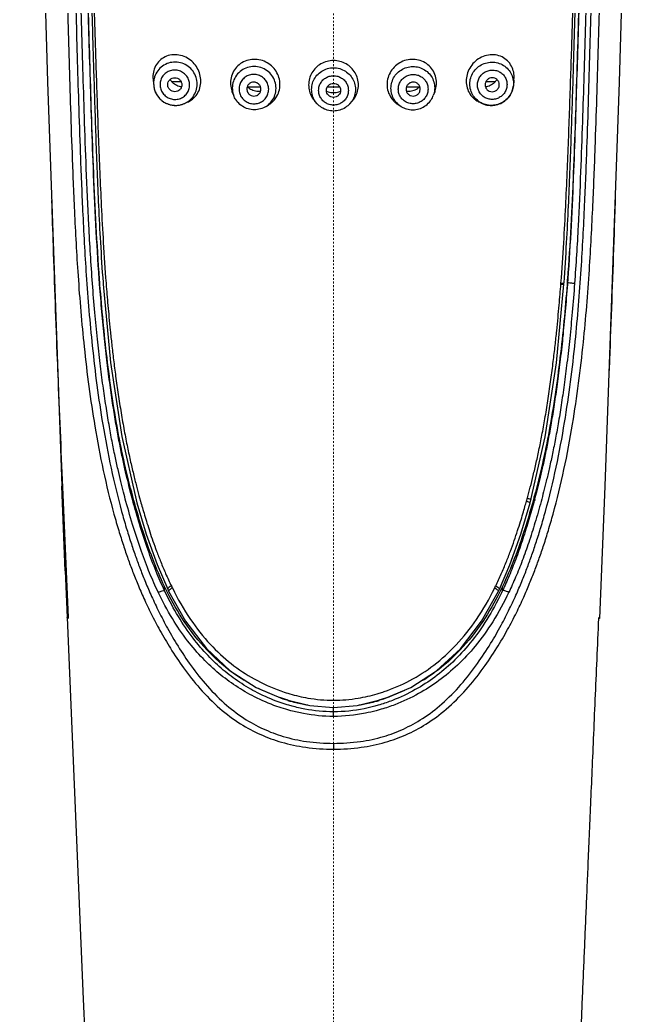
# Model space of a CAD drawing. Header units: millimetres. Extents: x 3631 to 3841, y 294 to 591.
# Drawn here: x 3759.5 to 3793.7, y 419.2 to 474.1 of the extents above; entities that cross this region are included whole.
import ezdxf

# ---------------------------------------------------------------- set-up
doc = ezdxf.new("R2010")
doc.units = ezdxf.units.MM
doc.header["$LTSCALE"] = 0.1
doc.linetypes.add('CENTER', pattern=[0.6, 0.375, -0.075, 0.075, -0.075])
for name, color, linetype in [('DIM', 3, 'Continuous'), ('HP66100-001', 7, 'Continuous'), ('HP66100-003', 7, 'Continuous'), ('HP66100-004', 7, 'Continuous'), ('HP66100-005', 7, 'Continuous')]:
    doc.layers.add(name, color=color, linetype=linetype)

msp = doc.modelspace()

# ---------------------------------------------------------------- linework, layer by layer
at = {"layer": 'DIM', "color": 1, "linetype": 'CENTER', "lineweight": 0}
msp.add_line((3776.784, 542.678), (3776.784, 346.569), dxfattribs=at)
at = {"layer": 'HP66100-001', "color": 7, "linetype": 'Continuous'}
for p, q in [((3791.776, 448.394), (3792.572, 470.684)), ((3763.869, 459.609), (3763.854, 459.818)), ((3763.885, 459.61), (3763.87, 459.819)), ((3763.87, 459.609), (3763.87, 459.819)), ((3789.693, 459.819), (3789.678, 459.61)), ((3789.693, 459.609), (3789.693, 459.819)), ((3789.709, 459.818), (3789.693, 459.609)), ((3763.876, 459.52), (3763.87, 459.609)), ((3763.888, 459.578), (3763.885, 459.61)), ((3763.892, 459.519), (3763.888, 459.578)), ((3789.675, 459.578), (3789.671, 459.519)), ((3789.678, 459.61), (3789.675, 459.578)), ((3789.693, 459.609), (3789.686, 459.52)), ((3761.976, 443.716), (3761.787, 448.395)), ((3761.829, 448.342), (3762.139, 441.136)), ((3791.48, 441.091), (3791.776, 448.394)), ((3765.763, 447.608), (3765.703, 447.828)), ((3787.861, 447.828), (3787.8, 447.607)), ((3787.86, 447.608), (3787.859, 447.828)), ((3765.752, 447.423), (3765.702, 447.607)), ((3765.81, 447.439), (3765.763, 447.608)), ((3787.8, 447.607), (3787.754, 447.439)), ((3787.861, 447.607), (3787.811, 447.423)), ((3761.976, 443.716), (3762.081, 441.133)), ((3767.549, 442.667), (3767.458, 442.855)), ((3767.458, 442.623), (3767.458, 442.855)), ((3786.105, 442.855), (3786.014, 442.667)), ((3786.105, 442.623), (3786.105, 442.855)), ((3767.513, 442.507), (3767.458, 442.623)), ((3767.605, 442.555), (3767.549, 442.667)), ((3786.014, 442.667), (3785.958, 442.554)), ((3786.105, 442.623), (3786.049, 442.506)), ((3762.139, 441.136), (3762.141, 441.08)), ((3791.422, 441.092), (3791.424, 441.149)), ((3772.869, 437.112), (3772.639, 437.223)), ((3774.322, 436.298), (3774.221, 436.328)), ((3774.388, 436.515), (3774.281, 436.545)), ((3774.495, 436.249), (3774.322, 436.298)), ((3774.436, 436.502), (3774.388, 436.515)), ((3776.781, 435.683), (3776.781, 436.179)), ((3779.248, 436.3), (3779.063, 436.248)), ((3779.175, 436.515), (3779.127, 436.502)), ((3779.281, 436.545), (3779.175, 436.515)), ((3779.345, 436.329), (3779.248, 436.3)), ((3774.426, 435.997), (3774.153, 436.074)), ((3779.418, 436.076), (3779.136, 435.997)), ((3776.781, 434.197), (3776.781, 433.878))]:
    msp.add_line(p, q, dxfattribs=at)
for points in [[(3759.475, 531.679), (3759.862, 512.686), (3760.369, 492.246), (3760.99, 470.7), (3761.787, 448.395)], [(3792.572, 470.684), (3793.194, 492.234), (3793.7, 512.671)], [(3762.081, 441.133), (3762.972, 420.078), (3763.973, 398.22), (3764.941, 378.72), (3765.801, 362.753)]]:
    msp.add_lwpolyline(points, dxfattribs=at)
for points, start_tangent, end_tangent in [([(3761.487, 529.774), (3761.462, 526.938), (3761.446, 524.329), (3761.437, 521.923), (3761.433, 519.703), (3761.434, 517.663), (3761.438, 515.792), (3761.445, 513.989), (3761.455, 512.139), (3761.467, 510.395), (3761.48, 508.754), (3761.495, 507.141), (3761.512, 505.497), (3761.531, 503.779), (3761.553, 502.004), (3761.576, 500.244), (3761.602, 498.449), (3761.633, 496.47), (3761.669, 494.277), (3761.709, 492.014), (3761.751, 489.811), (3761.793, 487.728), (3761.84, 485.509), (3761.898, 482.979), (3761.965, 480.187), (3762.039, 477.3), (3762.108, 474.661), (3762.177, 472.159), (3762.254, 469.583), (3762.35, 466.768), (3762.482, 463.577), (3762.683, 460.006), (3763.02, 456.073), (3763.609, 451.7), (3764.665, 446.848)], (-0.009659, -0.999953), (0.266154, -0.963931)), ([(3761.901, 529.692), (3761.883, 526.855), (3761.872, 524.246), (3761.867, 521.84), (3761.867, 519.62), (3761.872, 517.58), (3761.879, 515.711), (3761.888, 513.908), (3761.901, 512.059), (3761.914, 510.316), (3761.929, 508.677), (3761.945, 507.064), (3761.963, 505.422), (3761.983, 503.705), (3762.006, 501.932), (3762.031, 500.175), (3762.057, 498.383), (3762.088, 496.406), (3762.125, 494.216), (3762.165, 491.957), (3762.207, 489.757), (3762.249, 487.678), (3762.297, 485.463), (3762.355, 482.938), (3762.422, 480.152), (3762.495, 477.27), (3762.565, 474.636), (3762.633, 472.141), (3762.71, 469.571), (3762.805, 466.765), (3762.936, 463.585), (3763.135, 460.031), (3763.468, 456.126), (3764.049, 451.793), (3765.086, 447)], (-0.007497, -0.999972), (0.264755, -0.964316)), ([(3788.477, 447), (3789.533, 451.91), (3790.121, 456.379), (3790.449, 460.356), (3790.641, 463.911), (3790.768, 467.055), (3790.861, 469.831), (3790.935, 472.367), (3791.003, 474.818), (3791.072, 477.441), (3791.146, 480.369), (3791.214, 483.22), (3791.272, 485.744), (3791.318, 487.924), (3791.36, 490.013), (3791.402, 492.214), (3791.442, 494.453), (3791.478, 496.619), (3791.509, 498.605), (3791.536, 500.423), (3791.56, 502.214), (3791.583, 504.011), (3791.603, 505.75), (3791.621, 507.41), (3791.637, 509.007), (3791.651, 510.592), (3791.663, 512.255), (3791.675, 514.012), (3791.684, 515.776), (3791.691, 517.639), (3791.695, 519.67), (3791.695, 521.881), (3791.69, 524.275), (3791.679, 526.871), (3791.661, 529.692)], (0.264763, 0.964313), (-0.007497, 0.999972)), ([(3788.898, 446.848), (3789.973, 451.818), (3790.57, 456.329), (3790.901, 460.332), (3791.095, 463.905), (3791.223, 467.06), (3791.316, 469.843), (3791.392, 472.386), (3791.459, 474.843), (3791.528, 477.471), (3791.603, 480.405), (3791.671, 483.262), (3791.729, 485.79), (3791.775, 487.974), (3791.817, 490.067), (3791.858, 492.272), (3791.898, 494.514), (3791.933, 496.683), (3791.964, 498.672), (3791.99, 500.493), (3792.013, 502.286), (3792.035, 504.085), (3792.054, 505.825), (3792.071, 507.487), (3792.085, 509.085), (3792.098, 510.671), (3792.108, 512.335), (3792.118, 514.093), (3792.125, 515.858), (3792.129, 517.721), (3792.13, 519.753), (3792.126, 521.964), (3792.116, 524.358), (3792.1, 526.954), (3792.076, 529.774)], (0.266158, 0.96393), (-0.009659, 0.999953)), ([(3763.48, 459.576), (3763.279, 462.795), (3763.138, 465.922), (3763.036, 468.781), (3762.953, 471.418), (3762.878, 473.959), (3762.806, 476.488), (3762.739, 479.025), (3762.675, 481.556), (3762.617, 484.033), (3762.562, 486.522), (3762.507, 489.183), (3762.452, 492.089), (3762.397, 495.286), (3762.344, 498.818), (3762.294, 502.727), (3762.252, 507.008), (3762.223, 511.643), (3762.212, 516.675), (3762.224, 522.146), (3762.267, 528.101)], (-0.07364, 0.997285), (0.009697, 0.999953)), ([(3791.296, 528.101), (3791.339, 522.082), (3791.351, 516.556), (3791.339, 511.478), (3791.309, 506.803), (3791.266, 502.489), (3791.215, 498.555), (3791.161, 495.001), (3791.105, 491.787), (3791.049, 488.869), (3790.994, 486.201), (3790.938, 483.702), (3790.879, 481.209), (3790.815, 478.672), (3790.746, 476.126), (3790.674, 473.594), (3790.599, 471.079), (3790.517, 468.503), (3790.417, 465.744), (3790.281, 462.745), (3790.083, 459.576)], (0.009697, -0.999953), (-0.07364, -0.997285)), ([(3763.854, 459.818), (3763.669, 462.827), (3763.529, 465.957), (3763.427, 468.821), (3763.343, 471.462), (3763.268, 474.008), (3763.197, 476.541), (3763.129, 479.083), (3763.066, 481.618), (3763.008, 484.099), (3762.952, 486.592), (3762.898, 489.257), (3762.842, 492.167), (3762.788, 495.368), (3762.734, 498.904), (3762.685, 502.818), (3762.643, 507.104), (3762.613, 511.745), (3762.602, 516.782), (3762.602, 516.852)], (-0.07178, 0.99742), (0.000002, 1)), ([(3790.96, 516.852), (3790.96, 516.663), (3790.948, 511.58), (3790.918, 506.899), (3790.875, 502.58), (3790.824, 498.641), (3790.77, 495.083), (3790.715, 491.865), (3790.659, 488.942), (3790.603, 486.271), (3790.547, 483.767), (3790.488, 481.271), (3790.424, 478.73), (3790.356, 476.179), (3790.284, 473.642), (3790.209, 471.123), (3790.127, 468.542), (3790.027, 465.779), (3789.891, 462.777), (3789.709, 459.818)], (0.000002, -1), (-0.07178, -0.997421)), ([(3763.87, 459.819), (3763.685, 462.743), (3763.548, 465.681), (3763.44, 468.615), (3763.348, 471.53), (3763.261, 474.454), (3763.177, 477.491), (3763.092, 480.756), (3763.006, 484.358), (3762.92, 488.335), (3762.837, 492.685), (3762.759, 497.406), (3762.69, 502.543), (3762.636, 508.155), (3762.608, 513.474)], (-0.073468, 0.997298), (-0.00308, 0.999995)), ([(3790.926, 508.072), (3790.872, 502.507), (3790.803, 497.366), (3790.725, 492.643), (3790.641, 488.292), (3790.555, 484.313), (3790.469, 480.709), (3790.385, 477.445), (3790.3, 474.413), (3790.214, 471.497), (3790.121, 468.59), (3790.014, 465.664), (3789.877, 462.735), (3789.693, 459.819)], (-0.007568, -0.999971), (-0.073468, -0.997298)), ([(3761.221, 464.155), (3761.304, 461.65), (3761.533, 455.352), (3761.563, 454.591)], (0.032066, -0.999486), (0.039702, -0.999212)), ([(3792.007, 454.775), (3792.045, 455.759), (3792.281, 462.322), (3792.343, 464.219)], (0.039536, 0.999218), (0.032029, 0.999487)), ([(3765.326, 447.551), (3765.191, 448.063), (3765.044, 448.644), (3764.889, 449.301), (3764.726, 450.041), (3764.56, 450.867), (3764.392, 451.787), (3764.226, 452.806), (3764.062, 453.928), (3763.903, 455.159), (3763.751, 456.506), (3763.609, 457.976), (3763.48, 459.576)], (-0.263269, 0.964723), (-0.073634, 0.997285)), ([(3765.703, 447.608), (3765.568, 448.117), (3765.423, 448.696), (3765.269, 449.351), (3765.108, 450.088), (3764.943, 450.912), (3764.777, 451.829), (3764.611, 452.845), (3764.449, 453.966), (3764.291, 455.196), (3764.139, 456.542), (3763.999, 458.01), (3763.876, 459.52)], (-0.261663, 0.965159), (-0.074146, 0.997247)), ([(3765.703, 447.828), (3764.881, 451.456), (3764.284, 455.464), (3763.892, 459.519)], (-0.262063, 0.965051), (-0.076088, 0.997101)), ([(3789.686, 459.52), (3789.566, 458.029), (3789.427, 456.575), (3789.277, 455.24), (3789.12, 454.016), (3788.959, 452.898), (3788.795, 451.881), (3788.629, 450.959), (3788.463, 450.129), (3788.301, 449.383), (3788.145, 448.718), (3787.997, 448.128), (3787.86, 447.608)], (-0.074147, -0.997247), (-0.261663, -0.965159)), ([(3789.671, 459.519), (3789.279, 455.464), (3788.681, 451.456), (3787.861, 447.828)], (-0.076128, -0.997098), (-0.262063, -0.965051)), ([(3790.083, 459.576), (3789.955, 457.995), (3789.815, 456.54), (3789.665, 455.203), (3789.507, 453.978), (3789.345, 452.859), (3789.18, 451.839), (3789.012, 450.915), (3788.845, 450.082), (3788.681, 449.334), (3788.524, 448.666), (3788.375, 448.074), (3788.236, 447.551)], (-0.073634, -0.997285), (-0.263269, -0.964723)), ([(3790.083, 459.576), (3789.889, 459.591), (3789.746, 459.603), (3789.693, 459.609)], (-0.997301, 0.073426), (-0.664782, 0.747037)), ([(3761.563, 454.591), (3761.829, 448.342)], (0.039702, -0.999212), (0.045495, -0.998965)), ([(3761.829, 448.342), (3761.788, 448.387), (3761.788, 448.394)], (-0.855714, 0.517448), (0.045671, 0.998957)), ([(3787.92, 447.614), (3787.861, 447.607)], (-0.983834, 0.17908), (-0.568651, -0.822579)), ([(3767.108, 442.532), (3766.634, 443.598), (3766.18, 444.784), (3765.745, 446.1), (3765.326, 447.551)], (-0.432669, 0.901553), (-0.263273, 0.964721)), ([(3767.458, 442.623), (3766.993, 443.675), (3766.547, 444.851), (3766.117, 446.159), (3765.752, 447.423)], (-0.429687, 0.902978), (-0.264822, 0.964297)), ([(3767.458, 442.855), (3766.807, 444.373), (3766.226, 446.034), (3765.81, 447.439)], (-0.430899, 0.9024), (-0.268443, 0.963296)), ([(3787.754, 447.439), (3787.337, 446.034), (3786.756, 444.372), (3786.105, 442.855)], (-0.268972, -0.963148), (-0.430899, -0.9024)), ([(3787.811, 447.423), (3787.526, 446.428), (3787.185, 445.345), (3786.835, 444.353), (3786.475, 443.448), (3786.105, 442.623)], (-0.264811, -0.9643), (-0.429685, -0.902979)), ([(3788.236, 447.551), (3787.9, 446.37), (3787.554, 445.282), (3787.199, 444.282), (3786.832, 443.368), (3786.454, 442.532)], (-0.26327, -0.964722), (-0.432666, -0.901554)), ([(3764.665, 446.848), (3764.929, 445.936), (3765.184, 445.126), (3765.437, 444.388), (3765.695, 443.689), (3765.978, 442.98), (3766.315, 442.199), (3766.719, 441.346), (3767.198, 440.432), (3767.781, 439.442), (3768.505, 438.362), (3769.41, 437.225), (3770.509, 436.129), (3771.65, 435.278), (3772.762, 434.682), (3773.91, 434.264), (3775.245, 433.981), (3776.781, 433.878)], (0.266256, -0.963902), (1, -0.000035)), ([(3765.086, 447), (3765.344, 446.099), (3765.594, 445.301), (3765.841, 444.572), (3766.093, 443.883), (3766.368, 443.183), (3766.696, 442.413), (3767.089, 441.571), (3767.555, 440.669), (3768.121, 439.69), (3768.822, 438.622), (3769.695, 437.501), (3770.751, 436.421), (3771.841, 435.584), (3772.904, 434.997), (3774.005, 434.581), (3775.291, 434.3), (3776.781, 434.197)], (0.264705, -0.96433), (1, -0.000053)), ([(3776.781, 434.197), (3778.262, 434.298), (3779.541, 434.576), (3780.637, 434.987), (3781.693, 435.566), (3782.76, 436.375), (3783.812, 437.437), (3784.73, 438.608), (3785.453, 439.709), (3786.032, 440.714), (3786.502, 441.631), (3786.892, 442.472), (3787.215, 443.233), (3787.486, 443.925), (3787.734, 444.608), (3787.978, 445.328), (3788.223, 446.115), (3788.477, 447)], (1, 0.000069), (0.264705, 0.964329)), ([(3776.781, 433.878), (3778.308, 433.979), (3779.635, 434.259), (3780.778, 434.672), (3781.883, 435.259), (3782.999, 436.082), (3784.095, 437.16), (3785.047, 438.348), (3785.793, 439.46), (3786.39, 440.478), (3786.874, 441.407), (3787.275, 442.259), (3787.606, 443.03), (3787.884, 443.731), (3788.138, 444.424), (3788.388, 445.154), (3788.639, 445.951), (3788.898, 446.848)], (1, 0.000051), (0.266256, 0.963902)), ([(3767.108, 442.532), (3767.268, 442.596), (3767.394, 442.629)], (0.910108, 0.414371), (0.982269, 0.187478)), ([(3774.153, 436.074), (3773.651, 436.237), (3772.425, 436.761), (3771.386, 437.365), (3770.457, 438.056), (3769.581, 438.871), (3768.724, 439.863), (3767.888, 441.085), (3767.108, 442.532)], (-0.958939, 0.283614), (-0.432694, 0.901541)), ([(3767.394, 442.629), (3767.458, 442.623)], (0.982269, 0.187478), (0.719116, -0.69489)), ([(3774.221, 436.328), (3773.774, 436.475), (3772.593, 436.985), (3771.593, 437.572), (3770.699, 438.244), (3769.855, 439.036), (3769.027, 440.004), (3768.218, 441.199), (3767.513, 442.507)], (-0.957067, 0.289866), (-0.435797, 0.900045)), ([(3771.857, 437.661), (3771.179, 438.12), (3769.789, 439.354), (3768.543, 440.925), (3767.605, 442.555)], (-0.850141, 0.526554), (-0.446978, 0.894545)), ([(3786.049, 442.506), (3785.24, 441.027), (3784.309, 439.717), (3783.357, 438.686), (3782.373, 437.856), (3781.296, 437.16), (3780.028, 436.564), (3779.345, 436.329)], (-0.435828, -0.90003), (-0.956964, -0.290208)), ([(3786.454, 442.532), (3785.566, 440.91), (3784.604, 439.568), (3783.617, 438.511), (3782.596, 437.657), (3781.476, 436.941), (3780.16, 436.328), (3779.418, 436.076)], (-0.432734, -0.901521), (-0.958696, -0.284434)), ([(3785.958, 442.554), (3785.017, 440.921), (3783.77, 439.351), (3782.381, 438.118), (3781.699, 437.656)], (-0.44706, -0.894504), (-0.850574, -0.525856)), ([(3786.168, 442.629), (3786.105, 442.623)], (-0.982209, 0.187791), (-0.719573, -0.694417)), ([(3786.454, 442.532), (3786.294, 442.597), (3786.168, 442.629)], (-0.910023, 0.414559), (-0.982209, 0.187791)), ([(3762.141, 441.081), (3762.084, 441.121), (3762.084, 441.133)], (-0.922303, 0.386467), (0.112645, 0.993635)), ([(3788.086, 368.778), (3788.165, 370.274), (3788.248, 371.887), (3788.331, 373.481), (3788.414, 375.097), (3788.5, 376.794), (3788.59, 378.572), (3788.68, 380.36), (3788.768, 382.124), (3788.856, 383.885), (3788.943, 385.664), (3789.031, 387.467), (3789.117, 389.236), (3789.198, 390.932), (3789.279, 392.627), (3789.362, 394.388), (3789.448, 396.224), (3789.538, 398.144), (3789.632, 400.158), (3789.73, 402.275), (3789.832, 404.502), (3789.938, 406.851), (3790.045, 409.234), (3790.141, 411.395), (3790.223, 413.25), (3790.294, 414.876), (3790.358, 416.342), (3790.418, 417.717), (3790.476, 419.064), (3790.534, 420.415), (3790.592, 421.771), (3790.649, 423.118), (3790.705, 424.445), (3790.763, 425.805), (3790.826, 427.275), (3790.895, 428.889), (3790.969, 430.609), (3791.048, 432.452), (3791.134, 434.445), (3791.228, 436.614), (3791.324, 438.826), (3791.422, 441.095)], (0.052497, 0.998621), (0.043233, 0.999065)), ([(3791.422, 441.094), (3791.479, 441.134), (3791.479, 441.146)], (0.922288, 0.386504), (-0.113439, 0.993545)), ([(3774.281, 436.576), (3772.869, 437.112)], (-0.959456, 0.281857), (-0.905089, 0.425222)), ([(3780.706, 437.118), (3779.281, 436.576)], (-0.904479, -0.426517), (-0.959456, -0.281857)), ([(3775.367, 436.301), (3775.134, 436.342), (3774.436, 436.502)], (-0.986904, 0.161307), (-0.965575, 0.260125)), ([(3776.781, 435.938), (3775.197, 436.088), (3774.495, 436.249)], (-1, 0.000071), (-0.965315, 0.261087)), ([(3779.063, 436.248), (3778.471, 436.109), (3776.781, 435.938)], (-0.96548, -0.260478), (-1, -0.000098)), ([(3779.127, 436.502), (3778.429, 436.342), (3778.185, 436.299)], (-0.965575, -0.260125), (-0.987076, -0.160252)), ([(3776.781, 435.683), (3775.13, 435.838), (3774.426, 435.997)], (-1, 0.000123), (-0.966646, 0.256117)), ([(3779.136, 435.997), (3778.543, 435.86), (3776.781, 435.683)], (-0.966665, -0.256044), (-1, -0.000176))]:
    msp.add_spline(points, degree=3, dxfattribs=dict(at, start_tangent=start_tangent, end_tangent=end_tangent))
at = {"layer": 'HP66100-003', "color": 7, "linetype": 'Continuous'}
for p, q in [((3768.375, 470.699), (3767.873, 470.699)), ((3785.69, 470.699), (3785.188, 470.699)), ((3772.755, 470.406), (3772.065, 470.406)), ((3777.126, 470.406), (3776.437, 470.406)), ((3781.496, 470.406), (3780.808, 470.406))]:
    msp.add_line(p, q, dxfattribs=at)
at = {"layer": 'HP66100-004', "color": 7, "linetype": 'Continuous'}
for p, q in [((3764.062, 459.621), (3764.064, 459.594)), ((3764.065, 459.595), (3764.069, 459.535)), ((3764.228, 459.602), (3764.233, 459.543)), ((3789.329, 459.543), (3789.334, 459.602)), ((3789.329, 459.543), (3789.494, 459.535)), ((3789.492, 459.592), (3789.499, 459.593)), ((3789.494, 459.535), (3789.498, 459.595)), ((3789.499, 459.594), (3789.501, 459.621)), ((3765.889, 447.644), (3765.889, 447.644)), ((3765.889, 447.644), (3765.935, 447.475)), ((3766.083, 447.738), (3766.129, 447.571)), ((3787.434, 447.571), (3787.48, 447.738)), ((3787.627, 447.475), (3787.673, 447.644)), ((3787.672, 447.645), (3787.672, 447.645)), ((3767.629, 442.712), (3767.684, 442.598)), ((3767.834, 442.884), (3767.886, 442.771)), ((3785.677, 442.771), (3785.728, 442.884)), ((3785.878, 442.598), (3785.933, 442.712)), ((3774.265, 436.961), (3774.373, 436.929)), ((3779.193, 436.93), (3779.297, 436.961)), ((3774.437, 436.508), (3774.437, 436.538)), ((3776.781, 436.179), (3778.078, 436.281)), ((3779.125, 436.508), (3779.125, 436.537))]:
    msp.add_line(p, q, dxfattribs=at)
for points in [[(3764.069, 459.535), (3764.483, 455.206), (3765.096, 451.131), (3765.89, 447.645)], [(3787.672, 447.645), (3788.464, 451.117), (3789.078, 455.192), (3789.494, 459.535)], [(3765.935, 447.475), (3766.447, 445.747), (3767.045, 444.06), (3767.629, 442.712)], [(3785.933, 442.712), (3786.512, 444.048), (3787.112, 445.734), (3787.627, 447.475)], [(3767.684, 442.598), (3768.608, 440.947), (3769.772, 439.428), (3771.087, 438.206), (3772.51, 437.283), (3773.986, 436.649)], [(3778.078, 436.281), (3779.564, 436.645), (3781.041, 437.277), (3782.465, 438.197), (3783.782, 439.418), (3784.947, 440.936), (3785.878, 442.598)], [(3773.986, 436.649), (3775.471, 436.283), (3776.781, 436.179)]]:
    msp.add_lwpolyline(points, dxfattribs=at)
for points, start_tangent, end_tangent in [([(3762.884, 502.47), (3762.897, 501.341), (3762.926, 499.127), (3762.956, 497.087), (3762.985, 495.191), (3763.015, 493.434), (3763.043, 491.83), (3763.071, 490.36), (3763.097, 488.999), (3763.123, 487.722), (3763.149, 486.514), (3763.174, 485.326), (3763.199, 484.216), (3763.223, 483.204), (3763.245, 482.249), (3763.268, 481.303), (3763.292, 480.318), (3763.32, 479.247), (3763.35, 478.09), (3763.382, 476.89), (3763.417, 475.612), (3763.456, 474.228), (3763.501, 472.71), (3763.551, 471.046), (3763.605, 469.3), (3763.665, 467.519), (3763.732, 465.724), (3763.812, 463.865), (3763.918, 461.835), (3764.062, 459.621)], (0.01159, -0.999933), (0.073262, -0.997313)), ([(3789.501, 459.621), (3789.645, 461.828), (3789.75, 463.852), (3789.83, 465.706), (3789.896, 467.484), (3789.956, 469.249), (3790.011, 471.014), (3790.063, 472.746), (3790.11, 474.37), (3790.151, 475.808), (3790.186, 477.095), (3790.218, 478.3), (3790.248, 479.463), (3790.275, 480.527), (3790.299, 481.502), (3790.322, 482.432), (3790.344, 483.361), (3790.366, 484.338), (3790.39, 485.403), (3790.415, 486.551), (3790.44, 487.758), (3790.466, 489.043), (3790.493, 490.414), (3790.521, 491.896), (3790.549, 493.512), (3790.579, 495.282), (3790.609, 497.192), (3790.638, 499.246), (3790.667, 501.475), (3790.679, 502.47)], (0.073262, 0.997313), (0.01159, 0.999933)), ([(3763.115, 493.28), (3763.143, 491.785), (3763.172, 490.316), (3763.2, 488.956), (3763.227, 487.681), (3763.255, 486.474), (3763.282, 485.287), (3763.309, 484.178), (3763.333, 483.168), (3763.358, 482.214), (3763.382, 481.269), (3763.408, 480.285), (3763.438, 479.215), (3763.47, 478.06), (3763.505, 476.861), (3763.542, 475.585), (3763.585, 474.203), (3763.632, 472.687), (3763.686, 471.026), (3763.745, 469.283), (3763.809, 467.505), (3763.881, 465.714), (3763.965, 463.86), (3764.076, 461.836), (3764.228, 459.602)], (0.018243, -0.999834), (0.076198, -0.997093)), ([(3789.334, 459.602), (3789.486, 461.828), (3789.596, 463.847), (3789.681, 465.695), (3789.752, 467.47), (3789.816, 469.232), (3789.875, 470.993), (3789.931, 472.723), (3789.982, 474.344), (3790.026, 475.781), (3790.064, 477.066), (3790.099, 478.27), (3790.131, 479.431), (3790.16, 480.494), (3790.186, 481.467), (3790.21, 482.396), (3790.233, 483.325), (3790.257, 484.3), (3790.282, 485.364), (3790.309, 486.511), (3790.336, 487.717), (3790.363, 489), (3790.392, 490.37), (3790.421, 491.851), (3790.448, 493.28)], (0.076198, 0.997093), (0.018243, 0.999834)), ([(3764.233, 459.543), (3764.278, 458.978), (3764.33, 458.369), (3764.389, 457.709), (3764.46, 456.993), (3764.543, 456.215), (3764.641, 455.37), (3764.759, 454.452), (3764.899, 453.458), (3765.06, 452.433), (3765.232, 451.447), (3765.409, 450.54), (3765.587, 449.716), (3765.761, 448.976), (3765.928, 448.317), (3766.083, 447.738)], (0.076658, -0.997057), (0.267135, -0.963659)), ([(3787.48, 447.738), (3787.638, 448.328), (3787.802, 448.978), (3787.97, 449.69), (3788.138, 450.467), (3788.305, 451.313), (3788.469, 452.23), (3788.629, 453.228), (3788.781, 454.284), (3788.908, 455.263), (3789.013, 456.154), (3789.1, 456.965), (3789.172, 457.702), (3789.233, 458.373), (3789.285, 458.984), (3789.329, 459.543)], (0.267134, 0.963659), (0.076658, 0.997057)), ([(3789.334, 459.602), (3789.423, 459.597), (3789.48, 459.594), (3789.492, 459.592)], (0.997944, -0.064091), (0.991163, -0.132652)), ([(3787.48, 447.738), (3787.588, 447.698), (3787.655, 447.665), (3787.672, 447.645)], (0.947694, -0.31918), (-0.350001, -0.936749)), ([(3766.129, 447.571), (3766.235, 447.2), (3766.354, 446.795), (3766.488, 446.355), (3766.641, 445.878), (3766.816, 445.361), (3767.016, 444.803), (3767.248, 444.205), (3767.517, 443.564), (3767.832, 442.883)], (0.270962, -0.96259), (0.437971, -0.898989)), ([(3785.73, 442.883), (3786.038, 443.547), (3786.309, 444.191), (3786.548, 444.809), (3786.758, 445.393), (3786.94, 445.935), (3787.098, 446.431), (3787.232, 446.872), (3787.344, 447.254), (3787.434, 447.571)], (0.437971, 0.898989), (0.270962, 0.96259)), ([(3787.434, 447.571), (3787.543, 447.53), (3787.61, 447.496)], (0.946678, -0.322181), (0.838208, -0.545351)), ([(3787.61, 447.496), (3787.627, 447.475)], (0.838208, -0.545351), (-0.349603, -0.936898)), ([(3767.832, 442.883), (3767.712, 442.808), (3767.641, 442.745), (3767.63, 442.712)], (-0.871879, -0.489721), (0.389203, -0.921152)), ([(3767.888, 442.772), (3767.767, 442.695), (3767.696, 442.632)], (-0.868841, -0.495092), (-0.567658, -0.823264)), ([(3767.888, 442.772), (3768.888, 441.04), (3769.984, 439.66), (3771.135, 438.599), (3772.404, 437.753), (3773.868, 437.092), (3774.265, 436.961)], (0.444308, -0.895874), (0.956518, -0.291675)), ([(3779.297, 436.961), (3779.571, 437.049), (3780.992, 437.662), (3782.319, 438.514), (3783.549, 439.628), (3784.669, 441.032), (3785.675, 442.772)], (0.956547, 0.291577), (0.444293, 0.895881)), ([(3785.675, 442.772), (3785.796, 442.695), (3785.867, 442.632)], (0.868759, -0.495234), (0.56728, -0.823525)), ([(3785.73, 442.883), (3785.851, 442.808), (3785.922, 442.745), (3785.933, 442.712)], (0.871985, -0.489532), (-0.388325, -0.921522)), ([(3767.696, 442.632), (3767.684, 442.598)], (-0.567658, -0.823264), (0.393293, -0.919413)), ([(3785.867, 442.632), (3785.878, 442.598)], (0.56728, -0.823525), (-0.39347, -0.919337)), ([(3774.373, 436.929), (3775.362, 436.699), (3776.781, 436.575)], (0.959982, -0.280062), (1, -0.000063)), ([(3776.781, 436.575), (3778.141, 436.689), (3779.193, 436.93)], (1, 0.000076), (0.959866, 0.280458))]:
    msp.add_spline(points, degree=3, dxfattribs=dict(at, start_tangent=start_tangent, end_tangent=end_tangent))
at = {"layer": 'HP66100-005', "color": 7, "linetype": 'Continuous'}
for p, q in [((3766.812, 470.958), (3766.821, 470.794)), ((3766.821, 470.793), (3766.858, 470.478)), ((3786.741, 470.793), (3786.705, 470.478)), ((3786.741, 470.794), (3786.751, 470.958)), ((3766.85, 470.615), (3766.858, 470.48)), ((3766.858, 470.48), (3766.859, 470.47)), ((3766.858, 470.478), (3766.859, 470.47)), ((3766.903, 470.264), (3766.943, 470.154)), ((3766.903, 470.264), (3766.943, 470.154)), ((3767.637, 470.504), (3767.634, 470.549)), ((3771.275, 469.944), (3771.193, 470.159)), ((3771.996, 470.305), (3772.021, 470.169)), ((3772.019, 470.443), (3772.081, 470.389)), ((3776.392, 470.198), (3776.491, 470.158)), ((3777.068, 470.157), (3777.171, 470.198)), ((3781.477, 470.386), (3781.544, 470.443)), ((3781.541, 470.169), (3781.567, 470.305)), ((3782.369, 470.159), (3782.287, 469.944)), ((3785.169, 470.442), (3785.176, 470.443)), ((3785.925, 470.504), (3785.928, 470.549)), ((3786.685, 470.359), (3786.705, 470.48)), ((3786.705, 470.478), (3786.685, 470.359)), ((3786.713, 470.615), (3786.705, 470.48)), ((3767.063, 469.934), (3767.142, 469.831)), ((3767.063, 469.933), (3767.142, 469.831)), ((3767.312, 469.667), (3767.424, 469.589)), ((3767.313, 469.668), (3767.425, 469.589)), ((3768.749, 469.596), (3768.578, 469.517)), ((3768.741, 469.609), (3768.762, 469.623)), ((3768.749, 469.596), (3768.772, 469.607)), ((3775.877, 469.497), (3775.755, 469.633)), ((3777.685, 469.497), (3777.807, 469.633)), ((3784.822, 469.609), (3784.72, 469.686)), ((3784.79, 469.607), (3784.814, 469.596)), ((3784.814, 469.596), (3784.985, 469.517)), ((3773.057, 469.347), (3773.212, 469.445)), ((3780.35, 469.445), (3780.506, 469.347)), ((3784.985, 469.517), (3784.994, 469.512)), ((3784.994, 469.512), (3784.985, 469.517)), ((3785.335, 469.415), (3785.426, 469.406)), ((3785.426, 469.406), (3785.335, 469.415))]:
    msp.add_line(p, q, dxfattribs=at)
for points, start_tangent, end_tangent in [([(3769.459, 470.744), (3769.409, 471.114), (3769.264, 471.464), (3769.028, 471.772), (3768.716, 472.012), (3768.344, 472.162), (3767.95, 472.199), (3767.571, 472.117), (3767.251, 471.929), (3767.011, 471.658), (3766.861, 471.323), (3766.812, 470.958)], (0.000935, 1), (0.000346, -1)), ([(3769.258, 470.582), (3769.199, 470.952), (3769.028, 471.287), (3768.762, 471.555), (3768.426, 471.729), (3768.054, 471.792), (3767.682, 471.739), (3767.346, 471.574), (3767.08, 471.314), (3766.909, 470.983), (3766.862, 470.786)], (0, 1), (-0.145047, -0.989425)), ([(3773.825, 470.558), (3773.77, 470.938), (3773.612, 471.286), (3773.363, 471.581), (3773.042, 471.798), (3772.669, 471.923), (3772.279, 471.94), (3771.899, 471.846), (3771.57, 471.651), (3771.315, 471.369), (3771.156, 471.026), (3771.102, 470.651)], (-0.000854, 1), (-0.00003, -1)), ([(3776.781, 471.876), (3776.423, 471.83), (3776.089, 471.694), (3775.808, 471.482), (3775.59, 471.203), (3775.454, 470.88), (3775.408, 470.534)], (-1, 0), (-0.000674, -1)), ([(3778.154, 470.534), (3778.108, 470.88), (3777.972, 471.203), (3777.755, 471.482), (3777.472, 471.695), (3777.139, 471.83), (3776.781, 471.876)], (-0.000674, 1), (-1, 0)), ([(3782.461, 470.651), (3782.407, 471.026), (3782.247, 471.369), (3781.993, 471.651), (3781.664, 471.846), (3781.284, 471.94), (3780.893, 471.923), (3780.52, 471.798), (3780.2, 471.581), (3779.951, 471.286), (3779.793, 470.938), (3779.737, 470.558)], (-0.00003, 1), (-0.000854, -1)), ([(3786.751, 470.958), (3786.702, 471.319), (3786.556, 471.651), (3786.318, 471.924), (3786.001, 472.114), (3785.624, 472.199), (3785.231, 472.165), (3784.859, 472.019), (3784.544, 471.78), (3784.3, 471.466), (3784.152, 471.111), (3784.104, 470.744)], (0.000346, 1), (0.000935, -1)), ([(3784.304, 470.582), (3784.353, 470.919), (3784.496, 471.23), (3784.72, 471.49), (3785.008, 471.678), (3785.337, 471.778), (3785.68, 471.783), (3786.009, 471.691), (3786.297, 471.512), (3786.521, 471.258), (3786.664, 470.951), (3786.7, 470.787)], (0, 1), (0.145585, -0.989346)), ([(3768.841, 470.533), (3768.801, 470.782), (3768.685, 471.01), (3768.504, 471.192), (3768.277, 471.311), (3768.024, 471.354), (3767.771, 471.318), (3767.543, 471.206), (3767.362, 471.029), (3767.246, 470.804), (3767.206, 470.555)], (0, 1), (0, -1)), ([(3773.611, 470.347), (3773.552, 470.716), (3773.381, 471.051), (3773.114, 471.317), (3772.777, 471.489), (3772.404, 471.551), (3772.031, 471.495), (3771.695, 471.329), (3771.428, 471.067), (3771.256, 470.735), (3771.197, 470.367)], (0, 1), (0, -1)), ([(3775.573, 470.289), (3775.622, 470.625), (3775.764, 470.934), (3775.99, 471.191), (3776.279, 471.375), (3776.609, 471.471), (3776.953, 471.471), (3777.283, 471.375), (3777.573, 471.191), (3777.798, 470.934), (3777.941, 470.625), (3777.99, 470.289)], (0, 1), (0, -1)), ([(3779.951, 470.347), (3780, 470.684), (3780.143, 470.994), (3780.368, 471.253), (3780.657, 471.439), (3780.987, 471.537), (3781.33, 471.54), (3781.66, 471.447), (3781.949, 471.266), (3782.174, 471.011), (3782.316, 470.703), (3782.365, 470.367)], (0, 1), (0, -1)), ([(3784.722, 470.533), (3784.755, 470.76), (3784.851, 470.972), (3785.003, 471.148), (3785.199, 471.276), (3785.423, 471.344), (3785.656, 471.348), (3785.879, 471.285), (3786.075, 471.163), (3786.227, 470.99), (3786.323, 470.782), (3786.356, 470.555)], (0, 1), (0, -1)), ([(3766.862, 470.786), (3766.85, 470.615)], (-0.145047, -0.989425), (0, -1)), ([(3767.634, 470.549), (3767.664, 470.697), (3767.748, 470.821), (3767.875, 470.903), (3768.024, 470.93), (3768.172, 470.899), (3768.299, 470.813), (3768.383, 470.687), (3768.413, 470.539)], (0, 1), (0, -1)), ([(3767.756, 470.825), (3767.883, 470.687), (3768.137, 470.518), (3768.387, 470.443)], (0.612259, -0.790657), (0.988431, -0.151674)), ([(3768.772, 469.607), (3768.996, 469.75), (3769.251, 470.033), (3769.407, 470.374), (3769.459, 470.744)], (0.897273, 0.441475), (0.000935, 1)), ([(3773.205, 470.296), (3773.165, 470.545), (3773.049, 470.773), (3772.868, 470.954), (3772.639, 471.071), (3772.386, 471.112), (3772.132, 471.075), (3771.904, 470.961), (3771.723, 470.783), (3771.607, 470.558), (3771.567, 470.309)], (0, 1), (0, -1)), ([(3775.961, 470.234), (3775.994, 470.461), (3776.091, 470.671), (3776.243, 470.846), (3776.44, 470.971), (3776.664, 471.036), (3776.898, 471.036), (3777.123, 470.971), (3777.319, 470.846), (3777.472, 470.671), (3777.569, 470.461), (3777.601, 470.234)], (0, 1), (0, -1)), ([(3780.357, 470.296), (3780.39, 470.523), (3780.487, 470.733), (3780.639, 470.909), (3780.836, 471.036), (3781.06, 471.103), (3781.293, 471.105), (3781.518, 471.042), (3781.714, 470.918), (3781.866, 470.745), (3781.963, 470.536), (3781.996, 470.309)], (0, 1), (0, -1)), ([(3784.104, 470.744), (3784.156, 470.373), (3784.31, 470.034), (3784.56, 469.756), (3784.591, 469.731)], (0.000935, -1), (0.794189, -0.607671)), ([(3785.928, 470.549), (3785.899, 470.697), (3785.814, 470.821), (3785.688, 470.903), (3785.539, 470.93), (3785.39, 470.899), (3785.264, 470.813), (3785.179, 470.687), (3785.15, 470.539)], (0, 1), (0, -1)), ([(3785.176, 470.443), (3785.425, 470.518), (3785.68, 470.687), (3785.807, 470.825)], (0.988434, 0.151652), (0.612259, 0.790657)), ([(3786.7, 470.787), (3786.713, 470.615)], (0.145585, -0.989346), (0, -1)), ([(3766.859, 470.47), (3766.899, 470.278), (3766.903, 470.264)], (0.122712, -0.992442), (0.293394, -0.955991)), ([(3766.859, 470.47), (3766.903, 470.264)], (0.122926, -0.992416), (0.294043, -0.955792)), ([(3766.943, 470.154), (3767.042, 469.965), (3767.063, 469.933)], (0.385225, -0.922823), (0.566922, -0.823772)), ([(3766.943, 470.154), (3767.063, 469.934)], (0.386441, -0.922314), (0.567957, -0.823058)), ([(3767.206, 470.555), (3767.246, 470.306), (3767.362, 470.078), (3767.543, 469.896), (3767.77, 469.777), (3768.023, 469.734), (3768.276, 469.77), (3768.504, 469.882), (3768.685, 470.059), (3768.801, 470.284), (3768.841, 470.533)], (0, -1), (0, 1)), ([(3768.193, 470.194), (3768.172, 470.186), (3768.024, 470.158), (3767.875, 470.19), (3767.748, 470.275), (3767.664, 470.401), (3767.637, 470.504)], (-0.906768, -0.421631), (-0.119664, 0.992814)), ([(3768.413, 470.539), (3768.383, 470.392), (3768.299, 470.268), (3768.193, 470.194)], (0, -1), (-0.906768, -0.421631)), ([(3768.762, 469.623), (3769.028, 469.884), (3769.199, 470.214), (3769.258, 470.582)], (0.816606, 0.577195), (0, 1)), ([(3771.102, 470.651), (3771.155, 470.274), (3771.193, 470.159)], (-0.00003, -1), (0.356026, -0.934476)), ([(3771.197, 470.367), (3771.256, 469.997), (3771.275, 469.944)], (0, -1), (0.356027, -0.934476)), ([(3771.567, 470.309), (3771.607, 470.059), (3771.723, 469.832), (3771.904, 469.651), (3772.133, 469.534), (3772.386, 469.492), (3772.64, 469.53), (3772.868, 469.644), (3773.049, 469.822), (3773.165, 470.047), (3773.205, 470.296)], (0, -1), (0, 1)), ([(3772.776, 470.299), (3772.746, 470.447), (3772.662, 470.573), (3772.535, 470.658), (3772.386, 470.688), (3772.237, 470.66), (3772.11, 470.577), (3772.026, 470.453), (3771.996, 470.305)], (0, 1), (0, -1)), ([(3772.021, 470.169), (3772.026, 470.158), (3772.11, 470.032), (3772.237, 469.947), (3772.386, 469.916), (3772.535, 469.945), (3772.597, 469.976)], (0.355788, -0.934567), (0.847168, 0.531325)), ([(3772.081, 470.389), (3772.333, 470.244), (3772.617, 470.182), (3772.757, 470.185)], (0.780895, -0.624663), (0.99507, 0.099176)), ([(3772.597, 469.976), (3772.662, 470.027), (3772.746, 470.152), (3772.776, 470.299)], (0.847168, 0.531325), (0, 1)), ([(3773.057, 469.347), (3773.114, 469.385), (3773.381, 469.647), (3773.552, 469.979), (3773.611, 470.347)], (0.847246, 0.531201), (0, 1)), ([(3773.411, 469.598), (3773.607, 469.829), (3773.77, 470.177), (3773.825, 470.558)], (0.729411, 0.684076), (-0.000854, 1)), ([(3775.408, 470.534), (3775.455, 470.183), (3775.591, 469.858), (3775.629, 469.797)], (-0.000674, -1), (0.547904, -0.836541)), ([(3775.877, 469.497), (3775.764, 469.644), (3775.622, 469.953), (3775.573, 470.289)], (-0.668146, 0.74403), (0, 1)), ([(3777.601, 470.234), (3777.569, 470.007), (3777.472, 469.797), (3777.319, 469.623), (3777.123, 469.498), (3776.898, 469.432), (3776.664, 469.432), (3776.44, 469.498), (3776.243, 469.623), (3776.091, 469.797), (3775.994, 470.008), (3775.961, 470.234)], (0, -1), (0, 1)), ([(3776.391, 470.234), (3776.42, 470.382), (3776.505, 470.507), (3776.632, 470.591), (3776.781, 470.62), (3776.931, 470.591), (3777.058, 470.507), (3777.142, 470.382), (3777.172, 470.234)], (0, 1), (0, -1)), ([(3776.489, 469.978), (3776.42, 470.087), (3776.391, 470.234)], (-0.668783, 0.743458), (0, 1)), ([(3776.491, 470.158), (3776.781, 470.112)], (0.949758, -0.312984), (1, -0.000002)), ([(3776.781, 470.112), (3777.068, 470.157)], (1, -0.000003), (0.950867, 0.309601)), ([(3777.172, 470.234), (3777.142, 470.087), (3777.073, 469.978)], (0, -1), (-0.668783, -0.743458)), ([(3777.99, 470.289), (3777.941, 469.953), (3777.798, 469.644), (3777.685, 469.497)], (0, -1), (-0.668149, -0.744027)), ([(3777.934, 469.797), (3777.971, 469.857), (3778.108, 470.182), (3778.154, 470.534)], (0.547942, 0.836516), (-0.000674, 1)), ([(3779.737, 470.558), (3779.793, 470.177), (3779.956, 469.829), (3780.151, 469.598)], (-0.000854, -1), (0.729411, -0.684076)), ([(3780.506, 469.347), (3780.368, 469.448), (3780.143, 469.703), (3780, 470.011), (3779.951, 470.347)], (-0.84714, 0.531369), (0, 1)), ([(3781.996, 470.309), (3781.963, 470.082), (3781.866, 469.871), (3781.714, 469.695), (3781.517, 469.568), (3781.293, 469.501), (3781.06, 469.5), (3780.836, 469.563), (3780.639, 469.686), (3780.487, 469.86), (3780.39, 470.069), (3780.357, 470.296)], (0, -1), (0, 1)), ([(3781.567, 470.305), (3781.537, 470.453), (3781.452, 470.577), (3781.326, 470.66), (3781.177, 470.688), (3781.027, 470.658), (3780.901, 470.573), (3780.816, 470.447), (3780.786, 470.299)], (0, 1), (0, -1)), ([(3780.786, 470.299), (3780.816, 470.152), (3780.901, 470.027), (3780.966, 469.976)], (0, -1), (0.847168, -0.531325)), ([(3780.806, 470.185), (3780.941, 470.182)], (0.995066, -0.099217), (0.99876, 0.049793)), ([(3780.941, 470.182), (3781.224, 470.242), (3781.477, 470.386)], (0.99876, 0.049793), (0.784419, 0.620231)), ([(3780.966, 469.976), (3781.027, 469.945), (3781.177, 469.916), (3781.326, 469.947), (3781.452, 470.032), (3781.537, 470.158), (3781.541, 470.169)], (0.847168, -0.531325), (0.355788, 0.934567)), ([(3782.365, 470.367), (3782.316, 470.03), (3782.287, 469.944)], (0, -1), (-0.356112, -0.934443)), ([(3782.369, 470.159), (3782.407, 470.274), (3782.461, 470.651)], (0.356026, 0.934476), (-0.00003, 1)), ([(3784.72, 469.686), (3784.496, 469.939), (3784.353, 470.247), (3784.304, 470.582)], (-0.763611, 0.645677), (0, 1)), ([(3786.356, 470.555), (3786.323, 470.328), (3786.227, 470.117), (3786.075, 469.94), (3785.879, 469.812), (3785.655, 469.744), (3785.422, 469.741), (3785.199, 469.803), (3785.003, 469.925), (3784.851, 470.098), (3784.755, 470.307), (3784.722, 470.533)], (0, -1), (0, 1)), ([(3785.15, 470.539), (3785.179, 470.392), (3785.264, 470.268), (3785.37, 470.194)], (0, -1), (0.906768, -0.421631)), ([(3785.37, 470.194), (3785.39, 470.186), (3785.539, 470.158), (3785.688, 470.19), (3785.814, 470.275), (3785.899, 470.401), (3785.925, 470.504)], (0.906768, -0.421631), (0.119664, 0.992814)), ([(3785.426, 469.406), (3785.676, 469.418), (3786.007, 469.517), (3786.296, 469.705), (3786.521, 469.966), (3786.664, 470.278), (3786.685, 470.359)], (0.998454, -0.055589), (0.214623, 0.976697)), ([(3786.685, 470.359), (3786.664, 470.278), (3786.521, 469.967), (3786.297, 469.707), (3786.009, 469.52), (3785.68, 469.419), (3785.426, 469.406)], (-0.215227, -0.976564), (-0.998534, 0.054128)), ([(3767.142, 469.831), (3767.268, 469.704), (3767.312, 469.667)], (0.650894, -0.759168), (0.785122, -0.619341)), ([(3767.142, 469.831), (3767.313, 469.668)], (0.652071, -0.758158), (0.785288, -0.619131)), ([(3768.578, 469.517), (3768.741, 469.609)], (0.906571, 0.422052), (0.828645, 0.559774)), ([(3773.057, 469.347), (3772.91, 469.269), (3772.579, 469.174), (3772.234, 469.176), (3771.903, 469.274), (3771.613, 469.461), (3771.388, 469.721), (3771.275, 469.944)], (-0.847189, -0.531291), (-0.356526, 0.934285)), ([(3773.212, 469.445), (3773.347, 469.542), (3773.411, 469.598)], (0.847159, 0.531339), (0.729411, 0.684076)), ([(3775.629, 469.797), (3775.755, 469.633)], (0.547904, -0.836541), (0.6681, -0.744071)), ([(3777.073, 469.978), (3777.058, 469.961), (3776.931, 469.878), (3776.781, 469.848), (3776.632, 469.878), (3776.505, 469.961), (3776.489, 469.978)], (-0.668783, -0.743458), (-0.668783, 0.743458)), ([(3777.807, 469.632), (3777.934, 469.797)], (0.66812, 0.744053), (0.547942, 0.836516)), ([(3780.151, 469.598), (3780.215, 469.542), (3780.35, 469.445)], (0.729411, -0.684076), (0.847159, -0.531339)), ([(3780.506, 469.347), (3780.653, 469.269), (3780.983, 469.174), (3781.328, 469.176), (3781.659, 469.274), (3781.949, 469.461), (3782.174, 469.721), (3782.287, 469.944)], (0.847189, -0.531291), (0.356526, 0.934285)), ([(3784.591, 469.731), (3784.79, 469.607)], (0.794189, -0.607671), (0.896992, -0.442046)), ([(3784.985, 469.517), (3784.822, 469.609)], (-0.906545, 0.422109), (-0.828938, 0.55934)), ([(3767.424, 469.589), (3767.558, 469.516), (3767.629, 469.487)], (0.849187, -0.528092), (0.932658, -0.360763)), ([(3767.425, 469.589), (3767.629, 469.487)], (0.849414, -0.527726), (0.932317, -0.361642)), ([(3767.629, 469.487), (3767.765, 469.443)], (0.932658, -0.360763), (0.968401, -0.249399)), ([(3767.629, 469.487), (3767.682, 469.468), (3767.765, 469.444)], (0.932317, -0.361642), (0.968232, -0.250052)), ([(3767.765, 469.444), (3767.982, 469.408)], (0.968232, -0.250052), (0.997329, -0.073039)), ([(3767.765, 469.443), (3767.888, 469.418), (3767.982, 469.407)], (0.968401, -0.249399), (0.99746, -0.071224)), ([(3767.982, 469.408), (3768.054, 469.405), (3768.132, 469.406)], (0.997329, -0.073039), (0.998703, 0.050912)), ([(3767.982, 469.407), (3768.132, 469.406)], (0.99746, -0.071224), (0.998649, 0.051967)), ([(3768.132, 469.406), (3768.232, 469.415), (3768.336, 469.434)], (0.998649, 0.051967), (0.975377, 0.220544)), ([(3768.132, 469.406), (3768.336, 469.434)], (0.998703, 0.050912), (0.975715, 0.219044)), ([(3768.336, 469.434), (3768.562, 469.509), (3768.578, 469.517)], (0.975377, 0.220544), (0.906563, 0.42207)), ([(3768.336, 469.434), (3768.426, 469.458), (3768.578, 469.517)], (0.975715, 0.219044), (0.906643, 0.421899)), ([(3777.685, 469.497), (3777.574, 469.388), (3777.284, 469.203), (3776.953, 469.107), (3776.608, 469.107), (3776.277, 469.204), (3775.987, 469.389), (3775.877, 469.497)], (-0.668179, -0.744001), (-0.668169, 0.744009)), ([(3784.994, 469.512), (3785.001, 469.509), (3785.332, 469.415), (3785.335, 469.415)], (0.910017, -0.414571), (0.991444, -0.130535)), ([(3785.335, 469.415), (3785.008, 469.506), (3784.994, 469.512)], (-0.991616, 0.129223), (-0.910023, 0.414558))]:
    msp.add_spline(points, degree=3, dxfattribs=dict(at, start_tangent=start_tangent, end_tangent=end_tangent))

doc.saveas('drawing.dxf')
